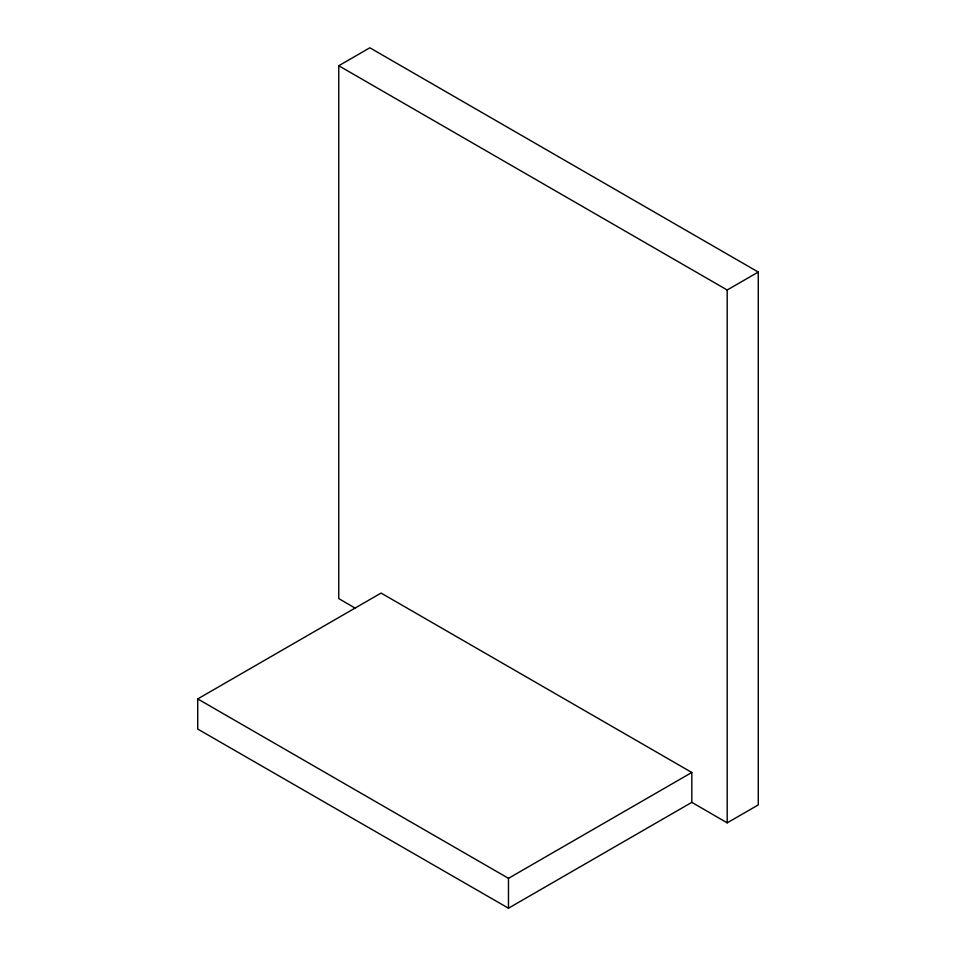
<?xml version="1.0" encoding="UTF-8"?>
<svg xmlns="http://www.w3.org/2000/svg" width="956" height="956" viewBox="0 0 956 956"><rect width="100%" height="100%" fill="white"/><g stroke="black" fill="none" stroke-linecap="round" stroke-linejoin="round"><path stroke-width="1.43" d="M355.429 608.291L338.759 598.587L338.759 65.737L369.841 47.8L758.275 272.054L758.275 804.904L727.193 822.853L691.821 802.347L691.821 772.472L381.074 593.067L197.725 698.92L197.725 729.058L508.473 908.2L691.821 802.347M338.759 65.737L727.193 290.003L758.275 272.054M197.725 698.92L508.473 878.325L691.821 772.472M727.193 290.003L727.193 822.853M508.473 878.325L508.473 908.2"/></g></svg>
